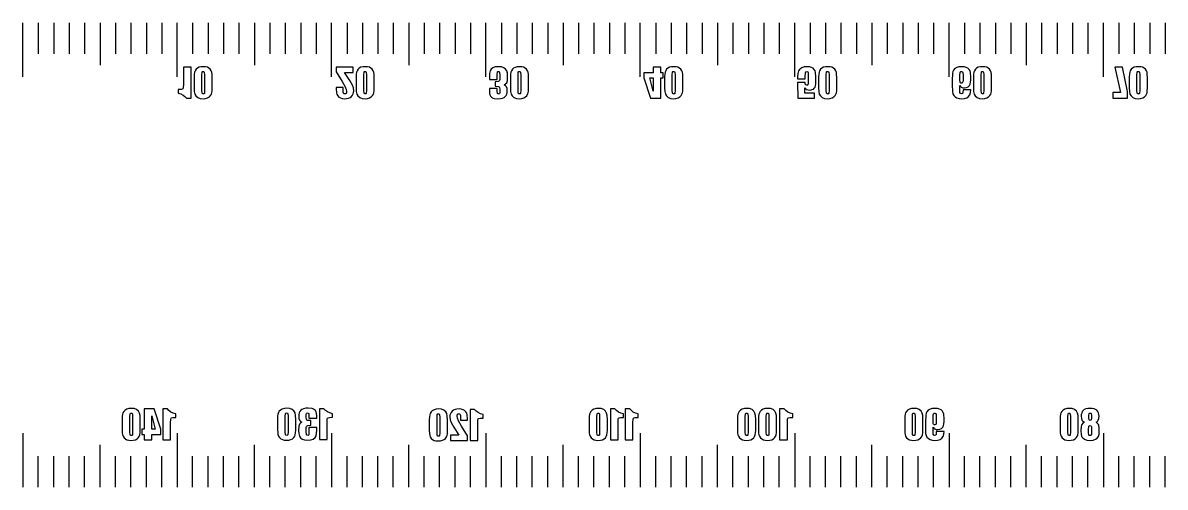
# Model space of a CAD drawing. Header units: metres. Extents: x 0 to 150, y 74 to 105.
# Drawn here: x 0 to 74, y 74.5 to 104.6 of the extents above; entities that cross this region are included whole.
import ezdxf

# ---------------------------------------------------------------- set-up
doc = ezdxf.new("R2010")
doc.units = ezdxf.units.M

msp = doc.modelspace()

# ---------------------------------------------------------------- linework, layer by layer
at = {"layer": '10#2'}
for points in [[(10.9, 99.707, 0.01), (10.9, 101.707, 0.01), (10.401, 101.707, 0.01), (10.401, 100.635, 0.01), (10.39, 100.356, 0.01), (10.369, 100.315, 0.01), (10.329, 100.285, 0.01), (10.248, 100.267, 0.01), (10.106, 100.261, 0.01), (10.056, 100.261, 0.01), (10.056, 100.027, 0.01), (10.226, 99.978, 0.01), (10.375, 99.908, 0.01), (10.501, 99.818, 0.01), (10.606, 99.707, 0.01), (10.9, 99.707, 0.01)], [(12.271, 100.384, 0.01), (12.271, 101.051, 0.01), (12.265, 101.248, 0.01), (12.246, 101.382, 0.01), (12.208, 101.483, 0.01), (12.144, 101.576, 0.01), (12.058, 101.654, 0.01), (11.956, 101.706, 0.01), (11.84, 101.736, 0.01), (11.71, 101.746, 0.01), (11.546, 101.735, 0.01), (11.413, 101.704, 0.01), (11.306, 101.651, 0.01), (11.224, 101.575, 0.01), (11.163, 101.485, 0.01), (11.124, 101.39, 0.01), (11.101, 101.265, 0.01), (11.094, 101.082, 0.01), (11.094, 100.384, 0.01), (11.106, 100.143, 0.01), (11.141, 99.972, 0.01), (11.213, 99.848, 0.01), (11.33, 99.752, 0.01), (11.487, 99.69, 0.01), (11.673, 99.669, 0.01), (11.829, 99.683, 0.01), (11.967, 99.726, 0.01), (12.081, 99.79, 0.01), (12.161, 99.867, 0.01), (12.215, 99.955, 0.01), (12.248, 100.053, 0.01), (12.265, 100.188, 0.01), (12.271, 100.384, 0.01)], [(11.772, 100.216, 0.01), (11.757, 100.017, 0.01), (11.731, 99.987, 0.01), (11.684, 99.977, 0.01), (11.638, 99.987, 0.01), (11.611, 100.019, 0.01), (11.593, 100.216, 0.01), (11.593, 101.192, 0.01), (11.61, 101.402, 0.01), (11.636, 101.429, 0.01), (11.682, 101.438, 0.01), (11.728, 101.427, 0.01), (11.755, 101.396, 0.01), (11.772, 101.207, 0.01), (11.772, 100.216, 0.01)]]:
    msp.add_polyline3d(points, dxfattribs=at)
at = {"layer": '100'}
for points in [[(46.299, 78.882, 0.01), (46.299, 78.215, 0.01), (46.306, 78.019, 0.01), (46.324, 77.884, 0.01), (46.362, 77.784, 0.01), (46.427, 77.69, 0.01), (46.513, 77.613, 0.01), (46.614, 77.561, 0.01), (46.731, 77.531, 0.01), (46.86, 77.521, 0.01), (47.024, 77.531, 0.01), (47.158, 77.563, 0.01), (47.265, 77.615, 0.01), (47.347, 77.692, 0.01), (47.407, 77.782, 0.01), (47.447, 77.876, 0.01), (47.469, 78.002, 0.01), (47.477, 78.185, 0.01), (47.477, 78.882, 0.01), (47.465, 79.123, 0.01), (47.429, 79.295, 0.01), (47.358, 79.419, 0.01), (47.24, 79.515, 0.01), (47.084, 79.577, 0.01), (46.897, 79.598, 0.01), (46.742, 79.583, 0.01), (46.603, 79.54, 0.01), (46.49, 79.477, 0.01), (46.409, 79.4, 0.01), (46.356, 79.312, 0.01), (46.322, 79.214, 0.01), (46.305, 79.079, 0.01), (46.299, 78.882, 0.01)], [(46.799, 79.05, 0.01), (46.814, 79.25, 0.01), (46.84, 79.28, 0.01), (46.886, 79.29, 0.01), (46.932, 79.279, 0.01), (46.96, 79.248, 0.01), (46.978, 79.05, 0.01), (46.978, 78.075, 0.01), (46.961, 77.865, 0.01), (46.935, 77.838, 0.01), (46.889, 77.829, 0.01), (46.843, 77.839, 0.01), (46.816, 77.871, 0.01), (46.799, 78.06, 0.01), (46.799, 79.05, 0.01)], [(47.656, 78.882, 0.01), (47.656, 78.215, 0.01), (47.662, 78.019, 0.01), (47.681, 77.884, 0.01), (47.719, 77.784, 0.01), (47.783, 77.69, 0.01), (47.869, 77.613, 0.01), (47.971, 77.561, 0.01), (48.087, 77.531, 0.01), (48.217, 77.521, 0.01), (48.381, 77.531, 0.01), (48.514, 77.563, 0.01), (48.621, 77.615, 0.01), (48.703, 77.692, 0.01), (48.764, 77.782, 0.01), (48.803, 77.876, 0.01), (48.826, 78.002, 0.01), (48.833, 78.185, 0.01), (48.833, 78.882, 0.01), (48.821, 79.123, 0.01), (48.786, 79.295, 0.01), (48.715, 79.419, 0.01), (48.597, 79.515, 0.01), (48.44, 79.577, 0.01), (48.254, 79.598, 0.01), (48.098, 79.583, 0.01), (47.96, 79.54, 0.01), (47.846, 79.477, 0.01), (47.766, 79.4, 0.01), (47.712, 79.312, 0.01), (47.679, 79.214, 0.01), (47.662, 79.079, 0.01), (47.656, 78.882, 0.01)], [(48.155, 79.05, 0.01), (48.17, 79.25, 0.01), (48.196, 79.28, 0.01), (48.243, 79.29, 0.01), (48.289, 79.279, 0.01), (48.316, 79.248, 0.01), (48.334, 79.05, 0.01), (48.334, 78.075, 0.01), (48.317, 77.865, 0.01), (48.291, 77.838, 0.01), (48.245, 77.829, 0.01), (48.199, 77.839, 0.01), (48.172, 77.871, 0.01), (48.155, 78.06, 0.01), (48.155, 79.05, 0.01)], [(49.027, 79.559, 0.01), (49.027, 77.559, 0.01), (49.526, 77.559, 0.01), (49.526, 78.632, 0.01), (49.537, 78.911, 0.01), (49.558, 78.952, 0.01), (49.598, 78.982, 0.01), (49.679, 79, 0.01), (49.821, 79.006, 0.01), (49.871, 79.006, 0.01), (49.871, 79.239, 0.01), (49.701, 79.288, 0.01), (49.552, 79.358, 0.01), (49.426, 79.449, 0.01), (49.321, 79.559, 0.01), (49.027, 79.559, 0.01)]]:
    msp.add_polyline3d(points, dxfattribs=at)
at = {"layer": '110'}
for points in [[(36.688, 78.882, 0.01), (36.688, 78.215, 0.01), (36.694, 78.019, 0.01), (36.712, 77.884, 0.01), (36.75, 77.784, 0.01), (36.815, 77.69, 0.01), (36.901, 77.613, 0.01), (37.003, 77.561, 0.01), (37.119, 77.531, 0.01), (37.248, 77.521, 0.01), (37.412, 77.531, 0.01), (37.546, 77.563, 0.01), (37.653, 77.615, 0.01), (37.735, 77.692, 0.01), (37.795, 77.782, 0.01), (37.835, 77.876, 0.01), (37.857, 78.002, 0.01), (37.865, 78.185, 0.01), (37.865, 78.882, 0.01), (37.853, 79.123, 0.01), (37.817, 79.295, 0.01), (37.746, 79.419, 0.01), (37.628, 79.515, 0.01), (37.472, 79.577, 0.01), (37.285, 79.598, 0.01), (37.13, 79.583, 0.01), (36.991, 79.54, 0.01), (36.878, 79.477, 0.01), (36.797, 79.4, 0.01), (36.744, 79.312, 0.01), (36.71, 79.214, 0.01), (36.693, 79.079, 0.01), (36.688, 78.882, 0.01)], [(37.187, 79.05, 0.01), (37.202, 79.25, 0.01), (37.228, 79.28, 0.01), (37.274, 79.29, 0.01), (37.32, 79.279, 0.01), (37.348, 79.248, 0.01), (37.366, 79.05, 0.01), (37.366, 78.075, 0.01), (37.349, 77.865, 0.01), (37.323, 77.838, 0.01), (37.277, 77.829, 0.01), (37.231, 77.839, 0.01), (37.204, 77.871, 0.01), (37.187, 78.06, 0.01), (37.187, 79.05, 0.01)], [(38.059, 79.559, 0.01), (38.059, 77.559, 0.01), (38.558, 77.559, 0.01), (38.558, 78.632, 0.01), (38.569, 78.911, 0.01), (38.59, 78.952, 0.01), (38.63, 78.982, 0.01), (38.711, 79, 0.01), (38.853, 79.006, 0.01), (38.902, 79.006, 0.01), (38.902, 79.239, 0.01), (38.732, 79.288, 0.01), (38.584, 79.358, 0.01), (38.458, 79.449, 0.01), (38.353, 79.559, 0.01), (38.059, 79.559, 0.01)], [(39.022, 79.559, 0.01), (39.022, 77.559, 0.01), (39.521, 77.559, 0.01), (39.521, 78.632, 0.01), (39.533, 78.911, 0.01), (39.553, 78.952, 0.01), (39.594, 78.982, 0.01), (39.674, 79, 0.01), (39.817, 79.006, 0.01), (39.866, 79.006, 0.01), (39.866, 79.239, 0.01), (39.696, 79.288, 0.01), (39.548, 79.358, 0.01), (39.421, 79.449, 0.01), (39.316, 79.559, 0.01), (39.022, 79.559, 0.01)]]:
    msp.add_polyline3d(points, dxfattribs=at)
at = {"layer": '120'}
for points in [[(26.332, 78.844, 0.01), (26.332, 78.177, 0.01), (26.338, 77.981, 0.01), (26.357, 77.846, 0.01), (26.395, 77.746, 0.01), (26.459, 77.652, 0.01), (26.545, 77.575, 0.01), (26.647, 77.522, 0.01), (26.763, 77.493, 0.01), (26.893, 77.483, 0.01), (27.057, 77.493, 0.01), (27.191, 77.524, 0.01), (27.297, 77.577, 0.01), (27.38, 77.653, 0.01), (27.44, 77.743, 0.01), (27.48, 77.838, 0.01), (27.502, 77.964, 0.01), (27.509, 78.146, 0.01), (27.509, 78.844, 0.01), (27.497, 79.085, 0.01), (27.462, 79.257, 0.01), (27.391, 79.38, 0.01), (27.273, 79.477, 0.01), (27.116, 79.539, 0.01), (26.93, 79.559, 0.01), (26.774, 79.545, 0.01), (26.636, 79.502, 0.01), (26.523, 79.438, 0.01), (26.442, 79.362, 0.01), (26.388, 79.274, 0.01), (26.355, 79.175, 0.01), (26.338, 79.041, 0.01), (26.332, 78.844, 0.01)], [(26.831, 79.012, 0.01), (26.847, 79.212, 0.01), (26.872, 79.242, 0.01), (26.919, 79.252, 0.01), (26.965, 79.241, 0.01), (26.992, 79.209, 0.01), (27.01, 79.012, 0.01), (27.01, 78.036, 0.01), (26.994, 77.826, 0.01), (26.967, 77.799, 0.01), (26.921, 77.79, 0.01), (26.875, 77.801, 0.01), (26.848, 77.832, 0.01), (26.831, 78.021, 0.01), (26.831, 79.012, 0.01)], [(27.703, 77.862, 0.01), (27.703, 77.521, 0.01), (28.801, 77.521, 0.01), (28.801, 77.807, 0.01), (28.412, 78.452, 0.01), (28.221, 78.794, 0.01), (28.152, 78.963, 0.01), (28.129, 79.09, 0.01), (28.136, 79.161, 0.01), (28.157, 79.212, 0.01), (28.192, 79.242, 0.01), (28.242, 79.252, 0.01), (28.291, 79.241, 0.01), (28.326, 79.207, 0.01), (28.347, 79.141, 0.01), (28.354, 79.031, 0.01), (28.354, 78.84, 0.01), (28.801, 78.84, 0.01), (28.801, 78.913, 0.01), (28.784, 79.178, 0.01), (28.754, 79.275, 0.01), (28.699, 79.369, 0.01), (28.621, 79.452, 0.01), (28.522, 79.511, 0.01), (28.403, 79.547, 0.01), (28.262, 79.559, 0.01), (28.122, 79.55, 0.01), (28, 79.523, 0.01), (27.897, 79.476, 0.01), (27.811, 79.412, 0.01), (27.745, 79.333, 0.01), (27.697, 79.245, 0.01), (27.668, 79.146, 0.01), (27.659, 79.038, 0.01), (27.68, 78.861, 0.01), (27.745, 78.675, 0.01), (27.914, 78.376, 0.01), (28.251, 77.862, 0.01), (27.703, 77.862, 0.01)], [(28.973, 79.521, 0.01), (28.973, 77.521, 0.01), (29.472, 77.521, 0.01), (29.472, 78.593, 0.01), (29.483, 78.873, 0.01), (29.504, 78.914, 0.01), (29.544, 78.944, 0.01), (29.625, 78.962, 0.01), (29.767, 78.968, 0.01), (29.817, 78.968, 0.01), (29.817, 79.201, 0.01), (29.647, 79.25, 0.01), (29.498, 79.32, 0.01), (29.372, 79.41, 0.01), (29.267, 79.521, 0.01), (28.973, 79.521, 0.01)]]:
    msp.add_polyline3d(points, dxfattribs=at)
at = {"layer": '130'}
for points in [[(16.502, 78.893, 0.01), (16.502, 78.226, 0.01), (16.508, 78.03, 0.01), (16.526, 77.895, 0.01), (16.564, 77.795, 0.01), (16.629, 77.701, 0.01), (16.715, 77.624, 0.01), (16.817, 77.571, 0.01), (16.933, 77.542, 0.01), (17.062, 77.532, 0.01), (17.226, 77.542, 0.01), (17.36, 77.573, 0.01), (17.467, 77.626, 0.01), (17.549, 77.702, 0.01), (17.609, 77.792, 0.01), (17.649, 77.887, 0.01), (17.671, 78.013, 0.01), (17.679, 78.195, 0.01), (17.679, 78.893, 0.01), (17.667, 79.134, 0.01), (17.631, 79.306, 0.01), (17.56, 79.429, 0.01), (17.442, 79.526, 0.01), (17.286, 79.588, 0.01), (17.099, 79.608, 0.01), (16.944, 79.594, 0.01), (16.805, 79.551, 0.01), (16.692, 79.487, 0.01), (16.611, 79.411, 0.01), (16.558, 79.323, 0.01), (16.524, 79.224, 0.01), (16.507, 79.09, 0.01), (16.502, 78.893, 0.01)], [(17.001, 79.061, 0.01), (17.016, 79.261, 0.01), (17.042, 79.291, 0.01), (17.088, 79.301, 0.01), (17.134, 79.29, 0.01), (17.162, 79.258, 0.01), (17.18, 79.061, 0.01), (17.18, 78.085, 0.01), (17.163, 77.875, 0.01), (17.137, 77.848, 0.01), (17.091, 77.839, 0.01), (17.045, 77.85, 0.01), (17.018, 77.881, 0.01), (17.001, 78.07, 0.01), (17.001, 79.061, 0.01)], [(18.083, 78.704, 0.01), (17.984, 78.653, 0.01), (17.913, 78.578, 0.01), (17.872, 78.432, 0.01), (17.858, 78.17, 0.01), (17.871, 77.958, 0.01), (17.912, 77.799, 0.01), (17.986, 77.684, 0.01), (18.1, 77.599, 0.01), (18.252, 77.548, 0.01), (18.442, 77.531, 0.01), (18.654, 77.551, 0.01), (18.815, 77.61, 0.01), (18.927, 77.699, 0.01), (18.993, 77.805, 0.01), (19.025, 77.963, 0.01), (19.035, 78.206, 0.01), (19.035, 78.364, 0.01), (18.536, 78.364, 0.01), (18.536, 78.04, 0.01), (18.521, 77.875, 0.01), (18.496, 77.848, 0.01), (18.452, 77.839, 0.01), (18.404, 77.851, 0.01), (18.376, 77.884, 0.01), (18.357, 78.116, 0.01), (18.357, 78.254, 0.01), (18.363, 78.354, 0.01), (18.383, 78.423, 0.01), (18.415, 78.467, 0.01), (18.46, 78.492, 0.01), (18.656, 78.511, 0.01), (18.656, 78.802, 0.01), (18.436, 78.815, 0.01), (18.4, 78.837, 0.01), (18.376, 78.875, 0.01), (18.357, 79.018, 0.01), (18.357, 79.129, 0.01), (18.362, 79.216, 0.01), (18.379, 79.267, 0.01), (18.406, 79.292, 0.01), (18.446, 79.301, 0.01), (18.49, 79.292, 0.01), (18.517, 79.266, 0.01), (18.536, 79.116, 0.01), (18.536, 78.951, 0.01), (19.035, 78.951, 0.01), (19.035, 79.122, 0.01), (19.027, 79.253, 0.01), (19.002, 79.362, 0.01), (18.962, 79.447, 0.01), (18.904, 79.509, 0.01), (18.829, 79.553, 0.01), (18.735, 79.584, 0.01), (18.488, 79.61, 0.01), (18.324, 79.601, 0.01), (18.188, 79.575, 0.01), (18.082, 79.531, 0.01), (18.004, 79.47, 0.01), (17.948, 79.394, 0.01), (17.908, 79.304, 0.01), (17.884, 79.2, 0.01), (17.876, 79.083, 0.01), (17.888, 78.938, 0.01), (17.922, 78.84, 0.01), (17.985, 78.769, 0.01), (18.083, 78.704, 0.01)], [(19.214, 79.57, 0.01), (19.214, 77.57, 0.01), (19.713, 77.57, 0.01), (19.713, 78.642, 0.01), (19.724, 78.922, 0.01), (19.745, 78.963, 0.01), (19.786, 78.993, 0.01), (19.866, 79.011, 0.01), (20.009, 79.017, 0.01), (20.058, 79.017, 0.01), (20.058, 79.25, 0.01), (19.888, 79.299, 0.01), (19.74, 79.369, 0.01), (19.613, 79.459, 0.01), (19.508, 79.57, 0.01), (19.214, 79.57, 0.01)]]:
    msp.add_polyline3d(points, dxfattribs=at)
at = {"layer": '140'}
for points in [[(6.432, 78.882, 0.01), (6.432, 78.215, 0.01), (6.439, 78.019, 0.01), (6.457, 77.884, 0.01), (6.495, 77.784, 0.01), (6.56, 77.69, 0.01), (6.645, 77.613, 0.01), (6.747, 77.561, 0.01), (6.864, 77.531, 0.01), (6.993, 77.521, 0.01), (7.157, 77.531, 0.01), (7.291, 77.563, 0.01), (7.397, 77.615, 0.01), (7.48, 77.692, 0.01), (7.54, 77.782, 0.01), (7.58, 77.876, 0.01), (7.602, 78.002, 0.01), (7.61, 78.185, 0.01), (7.61, 78.882, 0.01), (7.598, 79.123, 0.01), (7.562, 79.295, 0.01), (7.491, 79.419, 0.01), (7.373, 79.515, 0.01), (7.217, 79.577, 0.01), (7.03, 79.598, 0.01), (6.875, 79.583, 0.01), (6.736, 79.54, 0.01), (6.623, 79.477, 0.01), (6.542, 79.4, 0.01), (6.488, 79.312, 0.01), (6.455, 79.214, 0.01), (6.438, 79.079, 0.01), (6.432, 78.882, 0.01)], [(6.931, 79.05, 0.01), (6.947, 79.25, 0.01), (6.973, 79.28, 0.01), (7.019, 79.29, 0.01), (7.065, 79.279, 0.01), (7.093, 79.248, 0.01), (7.111, 79.05, 0.01), (7.111, 78.075, 0.01), (7.094, 77.865, 0.01), (7.068, 77.838, 0.01), (7.022, 77.829, 0.01), (6.976, 77.839, 0.01), (6.949, 77.871, 0.01), (6.931, 78.06, 0.01), (6.931, 79.05, 0.01)], [(7.855, 79.559, 0.01), (7.855, 78.252, 0.01), (7.713, 78.252, 0.01), (7.713, 77.912, 0.01), (7.855, 77.912, 0.01), (7.855, 77.559, 0.01), (8.355, 77.559, 0.01), (8.355, 77.912, 0.01), (8.948, 77.912, 0.01), (8.948, 78.252, 0.01), (8.516, 79.559, 0.01), (7.855, 79.559, 0.01)], [(9.067, 79.559, 0.01), (9.067, 77.559, 0.01), (9.566, 77.559, 0.01), (9.566, 78.632, 0.01), (9.578, 78.911, 0.01), (9.598, 78.952, 0.01), (9.639, 78.982, 0.01), (9.719, 79, 0.01), (9.862, 79.006, 0.01), (9.911, 79.006, 0.01), (9.911, 79.239, 0.01), (9.741, 79.288, 0.01), (9.593, 79.358, 0.01), (9.466, 79.449, 0.01), (9.361, 79.559, 0.01), (9.067, 79.559, 0.01)], [(8.355, 78.252, 0.01), (8.355, 79.104, 0.01), (8.575, 78.252, 0.01), (8.355, 78.252, 0.01)]]:
    msp.add_polyline3d(points, dxfattribs=at)
at = {"layer": '20'}
for points in [[(21.392, 101.366, 0.01), (21.392, 101.707, 0.01), (20.294, 101.707, 0.01), (20.294, 101.422, 0.01), (20.683, 100.776, 0.01), (20.874, 100.434, 0.01), (20.943, 100.265, 0.01), (20.966, 100.138, 0.01), (20.96, 100.067, 0.01), (20.939, 100.017, 0.01), (20.904, 99.987, 0.01), (20.854, 99.977, 0.01), (20.804, 99.988, 0.01), (20.769, 100.021, 0.01), (20.748, 100.087, 0.01), (20.741, 100.198, 0.01), (20.741, 100.388, 0.01), (20.294, 100.388, 0.01), (20.294, 100.315, 0.01), (20.311, 100.05, 0.01), (20.341, 99.954, 0.01), (20.397, 99.859, 0.01), (20.475, 99.777, 0.01), (20.573, 99.717, 0.01), (20.693, 99.681, 0.01), (20.834, 99.669, 0.01), (20.974, 99.678, 0.01), (21.095, 99.706, 0.01), (21.199, 99.752, 0.01), (21.284, 99.817, 0.01), (21.351, 99.895, 0.01), (21.399, 99.984, 0.01), (21.427, 100.082, 0.01), (21.437, 100.19, 0.01), (21.415, 100.367, 0.01), (21.351, 100.553, 0.01), (21.182, 100.852, 0.01), (20.845, 101.366, 0.01), (21.392, 101.366, 0.01)], [(22.764, 100.384, 0.01), (22.764, 101.051, 0.01), (22.757, 101.248, 0.01), (22.739, 101.382, 0.01), (22.701, 101.483, 0.01), (22.636, 101.576, 0.01), (22.55, 101.654, 0.01), (22.449, 101.706, 0.01), (22.332, 101.736, 0.01), (22.203, 101.746, 0.01), (22.039, 101.735, 0.01), (21.905, 101.704, 0.01), (21.798, 101.651, 0.01), (21.716, 101.575, 0.01), (21.656, 101.485, 0.01), (21.616, 101.39, 0.01), (21.594, 101.265, 0.01), (21.586, 101.082, 0.01), (21.586, 100.384, 0.01), (21.598, 100.143, 0.01), (21.634, 99.972, 0.01), (21.705, 99.848, 0.01), (21.823, 99.752, 0.01), (21.979, 99.69, 0.01), (22.166, 99.669, 0.01), (22.321, 99.683, 0.01), (22.46, 99.726, 0.01), (22.573, 99.79, 0.01), (22.654, 99.867, 0.01), (22.708, 99.955, 0.01), (22.741, 100.053, 0.01), (22.758, 100.188, 0.01), (22.764, 100.384, 0.01)], [(22.265, 100.216, 0.01), (22.249, 100.017, 0.01), (22.223, 99.987, 0.01), (22.177, 99.977, 0.01), (22.131, 99.987, 0.01), (22.103, 100.019, 0.01), (22.085, 100.216, 0.01), (22.085, 101.192, 0.01), (22.102, 101.402, 0.01), (22.128, 101.429, 0.01), (22.174, 101.438, 0.01), (22.22, 101.427, 0.01), (22.247, 101.396, 0.01), (22.265, 101.207, 0.01), (22.265, 100.216, 0.01)]]:
    msp.add_polyline3d(points, dxfattribs=at)
at = {"layer": '30'}
for points in [[(31.176, 100.573, 0.01), (31.276, 100.623, 0.01), (31.346, 100.698, 0.01), (31.387, 100.844, 0.01), (31.401, 101.107, 0.01), (31.388, 101.318, 0.01), (31.347, 101.477, 0.01), (31.273, 101.593, 0.01), (31.159, 101.677, 0.01), (31.007, 101.728, 0.01), (30.817, 101.746, 0.01), (30.605, 101.726, 0.01), (30.444, 101.666, 0.01), (30.332, 101.577, 0.01), (30.267, 101.471, 0.01), (30.235, 101.313, 0.01), (30.224, 101.07, 0.01), (30.224, 100.912, 0.01), (30.723, 100.912, 0.01), (30.723, 101.237, 0.01), (30.738, 101.401, 0.01), (30.763, 101.428, 0.01), (30.807, 101.437, 0.01), (30.855, 101.426, 0.01), (30.884, 101.392, 0.01), (30.902, 101.16, 0.01), (30.902, 101.022, 0.01), (30.896, 100.922, 0.01), (30.876, 100.854, 0.01), (30.844, 100.81, 0.01), (30.8, 100.784, 0.01), (30.603, 100.765, 0.01), (30.603, 100.474, 0.01), (30.823, 100.461, 0.01), (30.859, 100.439, 0.01), (30.884, 100.401, 0.01), (30.902, 100.258, 0.01), (30.902, 100.147, 0.01), (30.897, 100.06, 0.01), (30.881, 100.009, 0.01), (30.853, 99.984, 0.01), (30.813, 99.975, 0.01), (30.77, 99.984, 0.01), (30.742, 100.01, 0.01), (30.723, 100.161, 0.01), (30.723, 100.325, 0.01), (30.224, 100.325, 0.01), (30.224, 100.154, 0.01), (30.232, 100.023, 0.01), (30.257, 99.914, 0.01), (30.298, 99.829, 0.01), (30.355, 99.767, 0.01), (30.43, 99.723, 0.01), (30.524, 99.692, 0.01), (30.771, 99.666, 0.01), (30.935, 99.675, 0.01), (31.071, 99.701, 0.01), (31.177, 99.745, 0.01), (31.255, 99.806, 0.01), (31.311, 99.882, 0.01), (31.351, 99.973, 0.01), (31.375, 100.076, 0.01), (31.383, 100.194, 0.01), (31.371, 100.338, 0.01), (31.337, 100.436, 0.01), (31.274, 100.508, 0.01), (31.176, 100.573, 0.01)], [(32.758, 100.383, 0.01), (32.758, 101.05, 0.01), (32.751, 101.246, 0.01), (32.733, 101.381, 0.01), (32.695, 101.481, 0.01), (32.63, 101.575, 0.01), (32.545, 101.653, 0.01), (32.443, 101.705, 0.01), (32.326, 101.734, 0.01), (32.197, 101.744, 0.01), (32.033, 101.734, 0.01), (31.899, 101.703, 0.01), (31.793, 101.65, 0.01), (31.71, 101.574, 0.01), (31.65, 101.484, 0.01), (31.61, 101.389, 0.01), (31.588, 101.264, 0.01), (31.58, 101.081, 0.01), (31.58, 100.383, 0.01), (31.592, 100.142, 0.01), (31.628, 99.97, 0.01), (31.699, 99.847, 0.01), (31.817, 99.75, 0.01), (31.973, 99.688, 0.01), (32.16, 99.668, 0.01), (32.315, 99.682, 0.01), (32.454, 99.725, 0.01), (32.567, 99.789, 0.01), (32.648, 99.865, 0.01), (32.702, 99.953, 0.01), (32.735, 100.052, 0.01), (32.752, 100.187, 0.01), (32.758, 100.383, 0.01)], [(32.259, 100.215, 0.01), (32.243, 100.015, 0.01), (32.217, 99.985, 0.01), (32.171, 99.975, 0.01), (32.125, 99.986, 0.01), (32.097, 100.018, 0.01), (32.079, 100.215, 0.01), (32.079, 101.191, 0.01), (32.096, 101.401, 0.01), (32.123, 101.428, 0.01), (32.168, 101.437, 0.01), (32.214, 101.426, 0.01), (32.241, 101.395, 0.01), (32.259, 101.206, 0.01), (32.259, 100.215, 0.01)]]:
    msp.add_polyline3d(points, dxfattribs=at)
at = {"layer": '40'}
for points in [[(41.328, 99.707, 0.01), (41.328, 101.014, 0.01), (41.471, 101.014, 0.01), (41.471, 101.355, 0.01), (41.328, 101.355, 0.01), (41.328, 101.707, 0.01), (40.829, 101.707, 0.01), (40.829, 101.355, 0.01), (40.236, 101.355, 0.01), (40.236, 101.014, 0.01), (40.668, 99.707, 0.01), (41.328, 99.707, 0.01)], [(42.752, 100.384, 0.01), (42.752, 101.051, 0.01), (42.745, 101.248, 0.01), (42.727, 101.382, 0.01), (42.689, 101.483, 0.01), (42.624, 101.576, 0.01), (42.538, 101.654, 0.01), (42.437, 101.706, 0.01), (42.32, 101.736, 0.01), (42.191, 101.746, 0.01), (42.027, 101.735, 0.01), (41.893, 101.704, 0.01), (41.786, 101.651, 0.01), (41.704, 101.575, 0.01), (41.644, 101.485, 0.01), (41.604, 101.39, 0.01), (41.582, 101.265, 0.01), (41.574, 101.082, 0.01), (41.574, 100.384, 0.01), (41.586, 100.143, 0.01), (41.622, 99.972, 0.01), (41.693, 99.848, 0.01), (41.811, 99.752, 0.01), (41.967, 99.69, 0.01), (42.154, 99.669, 0.01), (42.309, 99.683, 0.01), (42.448, 99.726, 0.01), (42.561, 99.79, 0.01), (42.642, 99.867, 0.01), (42.696, 99.955, 0.01), (42.729, 100.053, 0.01), (42.746, 100.188, 0.01), (42.752, 100.384, 0.01)], [(42.252, 100.216, 0.01), (42.237, 100.017, 0.01), (42.211, 99.987, 0.01), (42.165, 99.977, 0.01), (42.119, 99.987, 0.01), (42.091, 100.019, 0.01), (42.073, 100.216, 0.01), (42.073, 101.192, 0.01), (42.09, 101.402, 0.01), (42.116, 101.429, 0.01), (42.162, 101.438, 0.01), (42.208, 101.427, 0.01), (42.235, 101.396, 0.01), (42.252, 101.207, 0.01), (42.252, 100.216, 0.01)], [(40.829, 101.014, 0.01), (40.829, 100.163, 0.01), (40.609, 101.014, 0.01), (40.829, 101.014, 0.01)]]:
    msp.add_polyline3d(points, dxfattribs=at)
at = {"layer": '50'}
for points in [[(51.281, 99.707, 0.01), (51.281, 100.027, 0.01), (50.662, 100.027, 0.01), (50.662, 100.367, 0.01), (50.724, 100.307, 0.01), (50.795, 100.264, 0.01), (50.874, 100.238, 0.01), (50.961, 100.23, 0.01), (51.058, 100.237, 0.01), (51.142, 100.259, 0.01), (51.214, 100.295, 0.01), (51.273, 100.345, 0.01), (51.319, 100.416, 0.01), (51.352, 100.514, 0.01), (51.372, 100.638, 0.01), (51.379, 100.789, 0.01), (51.379, 101.075, 0.01), (51.358, 101.387, 0.01), (51.326, 101.482, 0.01), (51.271, 101.571, 0.01), (51.191, 101.645, 0.01), (51.085, 101.7, 0.01), (50.953, 101.734, 0.01), (50.794, 101.746, 0.01), (50.613, 101.729, 0.01), (50.454, 101.678, 0.01), (50.329, 101.594, 0.01), (50.246, 101.477, 0.01), (50.199, 101.308, 0.01), (50.184, 101.065, 0.01), (50.184, 100.956, 0.01), (50.683, 100.956, 0.01), (50.683, 101.081, 0.01), (50.697, 101.356, 0.01), (50.727, 101.418, 0.01), (50.79, 101.438, 0.01), (50.85, 101.414, 0.01), (50.875, 101.364, 0.01), (50.879, 101.128, 0.01), (50.879, 100.731, 0.01), (50.874, 100.637, 0.01), (50.856, 100.578, 0.01), (50.825, 100.548, 0.01), (50.778, 100.537, 0.01), (50.72, 100.558, 0.01), (50.69, 100.603, 0.01), (50.683, 100.715, 0.01), (50.189, 100.715, 0.01), (50.21, 99.707, 0.01), (51.281, 99.707, 0.01)], [(52.726, 100.384, 0.01), (52.726, 101.051, 0.01), (52.72, 101.248, 0.01), (52.702, 101.382, 0.01), (52.664, 101.483, 0.01), (52.599, 101.576, 0.01), (52.513, 101.654, 0.01), (52.411, 101.706, 0.01), (52.295, 101.736, 0.01), (52.165, 101.746, 0.01), (52.001, 101.735, 0.01), (51.868, 101.704, 0.01), (51.761, 101.651, 0.01), (51.679, 101.575, 0.01), (51.618, 101.485, 0.01), (51.579, 101.39, 0.01), (51.556, 101.265, 0.01), (51.549, 101.082, 0.01), (51.549, 100.384, 0.01), (51.561, 100.143, 0.01), (51.597, 99.972, 0.01), (51.668, 99.848, 0.01), (51.786, 99.752, 0.01), (51.942, 99.69, 0.01), (52.128, 99.669, 0.01), (52.284, 99.683, 0.01), (52.422, 99.726, 0.01), (52.536, 99.79, 0.01), (52.616, 99.867, 0.01), (52.67, 99.955, 0.01), (52.703, 100.053, 0.01), (52.721, 100.188, 0.01), (52.726, 100.384, 0.01)], [(52.227, 100.216, 0.01), (52.212, 100.017, 0.01), (52.186, 99.987, 0.01), (52.139, 99.977, 0.01), (52.093, 99.987, 0.01), (52.066, 100.019, 0.01), (52.048, 100.216, 0.01), (52.048, 101.192, 0.01), (52.065, 101.402, 0.01), (52.091, 101.429, 0.01), (52.137, 101.438, 0.01), (52.183, 101.427, 0.01), (52.21, 101.396, 0.01), (52.227, 101.207, 0.01), (52.227, 100.216, 0.01)]]:
    msp.add_polyline3d(points, dxfattribs=at)
at = {"layer": '60'}
for points in [[(61.404, 100.238, 0.01), (60.905, 100.238, 0.01), (60.902, 100.062, 0.01), (60.872, 100.001, 0.01), (60.8, 99.977, 0.01), (60.737, 100, 0.01), (60.709, 100.061, 0.01), (60.705, 100.21, 0.01), (60.705, 100.529, 0.01), (60.752, 100.458, 0.01), (60.817, 100.408, 0.01), (60.9, 100.378, 0.01), (61, 100.368, 0.01), (61.129, 100.387, 0.01), (61.242, 100.442, 0.01), (61.328, 100.524, 0.01), (61.376, 100.62, 0.01), (61.397, 100.742, 0.01), (61.404, 100.901, 0.01), (61.404, 101.06, 0.01), (61.388, 101.372, 0.01), (61.359, 101.471, 0.01), (61.302, 101.562, 0.01), (61.219, 101.639, 0.01), (61.111, 101.697, 0.01), (60.979, 101.733, 0.01), (60.827, 101.746, 0.01), (60.644, 101.732, 0.01), (60.497, 101.69, 0.01), (60.384, 101.622, 0.01), (60.299, 101.53, 0.01), (60.244, 101.423, 0.01), (60.218, 101.311, 0.01), (60.206, 100.865, 0.01), (60.206, 100.588, 0.01), (60.216, 100.111, 0.01), (60.243, 99.993, 0.01), (60.302, 99.883, 0.01), (60.391, 99.789, 0.01), (60.508, 99.721, 0.01), (60.648, 99.681, 0.01), (60.809, 99.668, 0.01), (61, 99.685, 0.01), (61.153, 99.736, 0.01), (61.269, 99.817, 0.01), (61.346, 99.927, 0.01), (61.39, 100.067, 0.01), (61.404, 100.238, 0.01)], [(60.905, 100.862, 0.01), (60.899, 100.773, 0.01), (60.882, 100.716, 0.01), (60.851, 100.687, 0.01), (60.805, 100.677, 0.01), (60.76, 100.686, 0.01), (60.729, 100.715, 0.01), (60.711, 100.77, 0.01), (60.705, 100.862, 0.01), (60.705, 101.224, 0.01), (60.711, 101.334, 0.01), (60.728, 101.397, 0.01), (60.758, 101.428, 0.01), (60.804, 101.438, 0.01), (60.87, 101.406, 0.01), (60.896, 101.348, 0.01), (60.905, 101.237, 0.01), (60.905, 100.862, 0.01)], [(62.753, 100.384, 0.01), (62.753, 101.051, 0.01), (62.747, 101.248, 0.01), (62.728, 101.382, 0.01), (62.69, 101.483, 0.01), (62.626, 101.576, 0.01), (62.54, 101.654, 0.01), (62.438, 101.706, 0.01), (62.322, 101.736, 0.01), (62.192, 101.746, 0.01), (62.028, 101.735, 0.01), (61.895, 101.704, 0.01), (61.788, 101.651, 0.01), (61.706, 101.575, 0.01), (61.645, 101.485, 0.01), (61.606, 101.39, 0.01), (61.583, 101.265, 0.01), (61.576, 101.082, 0.01), (61.576, 100.384, 0.01), (61.588, 100.143, 0.01), (61.623, 99.972, 0.01), (61.694, 99.848, 0.01), (61.812, 99.752, 0.01), (61.969, 99.69, 0.01), (62.155, 99.669, 0.01), (62.311, 99.683, 0.01), (62.449, 99.726, 0.01), (62.563, 99.79, 0.01), (62.643, 99.867, 0.01), (62.697, 99.955, 0.01), (62.73, 100.053, 0.01), (62.747, 100.188, 0.01), (62.753, 100.384, 0.01)], [(62.254, 100.216, 0.01), (62.239, 100.017, 0.01), (62.213, 99.987, 0.01), (62.166, 99.977, 0.01), (62.12, 99.987, 0.01), (62.093, 100.019, 0.01), (62.075, 100.216, 0.01), (62.075, 101.192, 0.01), (62.092, 101.402, 0.01), (62.118, 101.429, 0.01), (62.164, 101.438, 0.01), (62.21, 101.427, 0.01), (62.237, 101.396, 0.01), (62.254, 101.207, 0.01), (62.254, 100.216, 0.01)]]:
    msp.add_polyline3d(points, dxfattribs=at)
at = {"layer": '70'}
for points in [[(71.561, 99.707, 0.01), (71.561, 100.143, 0.01), (71.242, 101.707, 0.01), (70.746, 101.707, 0.01), (71.101, 100.067, 0.01), (70.607, 100.067, 0.01), (70.607, 99.707, 0.01), (71.561, 99.707, 0.01)], [(72.85, 100.384, 0.01), (72.85, 101.051, 0.01), (72.843, 101.248, 0.01), (72.825, 101.382, 0.01), (72.787, 101.483, 0.01), (72.722, 101.576, 0.01), (72.636, 101.654, 0.01), (72.535, 101.706, 0.01), (72.418, 101.736, 0.01), (72.289, 101.746, 0.01), (72.125, 101.735, 0.01), (71.991, 101.704, 0.01), (71.884, 101.651, 0.01), (71.802, 101.575, 0.01), (71.742, 101.485, 0.01), (71.702, 101.39, 0.01), (71.68, 101.265, 0.01), (71.672, 101.082, 0.01), (71.672, 100.384, 0.01), (71.684, 100.143, 0.01), (71.72, 99.972, 0.01), (71.791, 99.848, 0.01), (71.909, 99.752, 0.01), (72.065, 99.69, 0.01), (72.252, 99.669, 0.01), (72.407, 99.683, 0.01), (72.546, 99.726, 0.01), (72.659, 99.79, 0.01), (72.74, 99.867, 0.01), (72.793, 99.955, 0.01), (72.827, 100.053, 0.01), (72.844, 100.188, 0.01), (72.85, 100.384, 0.01)], [(72.35, 100.216, 0.01), (72.335, 100.017, 0.01), (72.309, 99.987, 0.01), (72.263, 99.977, 0.01), (72.217, 99.987, 0.01), (72.189, 100.019, 0.01), (72.171, 100.216, 0.01), (72.171, 101.192, 0.01), (72.188, 101.402, 0.01), (72.214, 101.429, 0.01), (72.26, 101.438, 0.01), (72.306, 101.427, 0.01), (72.333, 101.396, 0.01), (72.35, 101.207, 0.01), (72.35, 100.216, 0.01)]]:
    msp.add_polyline3d(points, dxfattribs=at)
at = {"layer": '80'}
for points in [[(67.195, 78.882, 0.01), (67.195, 78.215, 0.01), (67.201, 78.019, 0.01), (67.219, 77.884, 0.01), (67.257, 77.784, 0.01), (67.322, 77.69, 0.01), (67.408, 77.613, 0.01), (67.51, 77.561, 0.01), (67.626, 77.531, 0.01), (67.756, 77.521, 0.01), (67.92, 77.531, 0.01), (68.053, 77.563, 0.01), (68.16, 77.615, 0.01), (68.242, 77.692, 0.01), (68.302, 77.782, 0.01), (68.342, 77.876, 0.01), (68.365, 78.002, 0.01), (68.372, 78.185, 0.01), (68.372, 78.882, 0.01), (68.36, 79.123, 0.01), (68.324, 79.295, 0.01), (68.253, 79.419, 0.01), (68.135, 79.515, 0.01), (67.979, 79.577, 0.01), (67.793, 79.598, 0.01), (67.637, 79.583, 0.01), (67.499, 79.54, 0.01), (67.385, 79.477, 0.01), (67.305, 79.4, 0.01), (67.251, 79.312, 0.01), (67.218, 79.214, 0.01), (67.2, 79.079, 0.01), (67.195, 78.882, 0.01)], [(67.694, 79.05, 0.01), (67.709, 79.25, 0.01), (67.735, 79.28, 0.01), (67.781, 79.29, 0.01), (67.828, 79.279, 0.01), (67.855, 79.248, 0.01), (67.873, 79.05, 0.01), (67.873, 78.075, 0.01), (67.856, 77.865, 0.01), (67.83, 77.838, 0.01), (67.784, 77.829, 0.01), (67.738, 77.839, 0.01), (67.711, 77.871, 0.01), (67.694, 78.06, 0.01), (67.694, 79.05, 0.01)], [(68.772, 78.694, 0.01), (68.675, 78.639, 0.01), (68.603, 78.561, 0.01), (68.577, 78.502, 0.01), (68.559, 78.412, 0.01), (68.544, 78.14, 0.01), (68.555, 77.93, 0.01), (68.591, 77.783, 0.01), (68.66, 77.679, 0.01), (68.773, 77.595, 0.01), (68.933, 77.54, 0.01), (69.138, 77.521, 0.01), (69.337, 77.539, 0.01), (69.49, 77.592, 0.01), (69.601, 77.673, 0.01), (69.676, 77.778, 0.01), (69.718, 77.933, 0.01), (69.732, 78.165, 0.01), (69.725, 78.335, 0.01), (69.704, 78.48, 0.01), (69.683, 78.544, 0.01), (69.647, 78.6, 0.01), (69.529, 78.694, 0.01), (69.611, 78.752, 0.01), (69.668, 78.835, 0.01), (69.703, 78.945, 0.01), (69.715, 79.082, 0.01), (69.706, 79.203, 0.01), (69.679, 79.307, 0.01), (69.634, 79.396, 0.01), (69.571, 79.469, 0.01), (69.491, 79.525, 0.01), (69.393, 79.565, 0.01), (69.277, 79.59, 0.01), (69.143, 79.598, 0.01), (68.991, 79.589, 0.01), (68.864, 79.563, 0.01), (68.763, 79.521, 0.01), (68.687, 79.461, 0.01), (68.632, 79.385, 0.01), (68.592, 79.294, 0.01), (68.569, 79.189, 0.01), (68.561, 79.069, 0.01), (68.571, 78.93, 0.01), (68.602, 78.836, 0.01), (68.666, 78.765, 0.01), (68.772, 78.694, 0.01)], [(69.053, 79.123, 0.01), (69.071, 79.257, 0.01), (69.097, 79.282, 0.01), (69.139, 79.29, 0.01), (69.18, 79.281, 0.01), (69.206, 79.255, 0.01), (69.223, 79.123, 0.01), (69.223, 78.971, 0.01), (69.203, 78.847, 0.01), (69.177, 78.821, 0.01), (69.137, 78.812, 0.01), (69.095, 78.821, 0.01), (69.07, 78.846, 0.01), (69.053, 78.986, 0.01), (69.053, 79.123, 0.01)], [(69.043, 78.292, 0.01), (69.049, 78.388, 0.01), (69.066, 78.445, 0.01), (69.096, 78.473, 0.01), (69.14, 78.482, 0.01), (69.183, 78.473, 0.01), (69.211, 78.446, 0.01), (69.228, 78.389, 0.01), (69.233, 78.292, 0.01), (69.233, 78.033, 0.01), (69.227, 77.926, 0.01), (69.209, 77.866, 0.01), (69.178, 77.838, 0.01), (69.133, 77.829, 0.01), (69.088, 77.838, 0.01), (69.061, 77.866, 0.01), (69.043, 78.036, 0.01), (69.043, 78.292, 0.01)]]:
    msp.add_polyline3d(points, dxfattribs=at)
at = {"layer": '90'}
for points in [[(57.126, 78.882, 0.01), (57.126, 78.215, 0.01), (57.132, 78.019, 0.01), (57.151, 77.884, 0.01), (57.189, 77.784, 0.01), (57.254, 77.69, 0.01), (57.339, 77.613, 0.01), (57.441, 77.561, 0.01), (57.558, 77.531, 0.01), (57.687, 77.521, 0.01), (57.851, 77.531, 0.01), (57.985, 77.563, 0.01), (58.091, 77.615, 0.01), (58.174, 77.692, 0.01), (58.234, 77.782, 0.01), (58.274, 77.876, 0.01), (58.296, 78.002, 0.01), (58.304, 78.185, 0.01), (58.304, 78.882, 0.01), (58.292, 79.123, 0.01), (58.256, 79.295, 0.01), (58.185, 79.419, 0.01), (58.067, 79.515, 0.01), (57.911, 79.577, 0.01), (57.724, 79.598, 0.01), (57.569, 79.583, 0.01), (57.43, 79.54, 0.01), (57.317, 79.477, 0.01), (57.236, 79.4, 0.01), (57.182, 79.312, 0.01), (57.149, 79.214, 0.01), (57.132, 79.079, 0.01), (57.126, 78.882, 0.01)], [(57.625, 79.05, 0.01), (57.641, 79.25, 0.01), (57.667, 79.28, 0.01), (57.713, 79.29, 0.01), (57.759, 79.279, 0.01), (57.787, 79.248, 0.01), (57.804, 79.05, 0.01), (57.804, 78.075, 0.01), (57.788, 77.865, 0.01), (57.761, 77.838, 0.01), (57.716, 77.829, 0.01), (57.67, 77.839, 0.01), (57.643, 77.871, 0.01), (57.625, 78.06, 0.01), (57.625, 79.05, 0.01)], [(59.674, 78.091, 0.01), (59.174, 78.091, 0.01), (59.171, 77.915, 0.01), (59.14, 77.853, 0.01), (59.068, 77.829, 0.01), (59.005, 77.852, 0.01), (58.977, 77.913, 0.01), (58.974, 78.062, 0.01), (58.974, 78.381, 0.01), (59.021, 78.311, 0.01), (59.086, 78.26, 0.01), (59.169, 78.23, 0.01), (59.27, 78.22, 0.01), (59.399, 78.239, 0.01), (59.512, 78.294, 0.01), (59.598, 78.376, 0.01), (59.645, 78.472, 0.01), (59.666, 78.594, 0.01), (59.674, 78.753, 0.01), (59.674, 78.912, 0.01), (59.657, 79.225, 0.01), (59.627, 79.323, 0.01), (59.571, 79.414, 0.01), (59.489, 79.492, 0.01), (59.38, 79.55, 0.01), (59.247, 79.586, 0.01), (59.095, 79.598, 0.01), (58.913, 79.584, 0.01), (58.767, 79.542, 0.01), (58.653, 79.474, 0.01), (58.568, 79.382, 0.01), (58.512, 79.275, 0.01), (58.486, 79.163, 0.01), (58.475, 78.718, 0.01), (58.475, 78.44, 0.01), (58.485, 77.963, 0.01), (58.512, 77.846, 0.01), (58.571, 77.735, 0.01), (58.66, 77.641, 0.01), (58.777, 77.574, 0.01), (58.917, 77.533, 0.01), (59.077, 77.52, 0.01), (59.269, 77.537, 0.01), (59.422, 77.588, 0.01), (59.537, 77.67, 0.01), (59.615, 77.779, 0.01), (59.659, 77.919, 0.01), (59.674, 78.091, 0.01)], [(59.174, 78.714, 0.01), (59.166, 78.613, 0.01), (59.142, 78.559, 0.01), (59.074, 78.529, 0.01), (59.029, 78.539, 0.01), (58.998, 78.567, 0.01), (58.98, 78.623, 0.01), (58.974, 78.714, 0.01), (58.974, 79.076, 0.01), (58.98, 79.186, 0.01), (58.997, 79.249, 0.01), (59.028, 79.28, 0.01), (59.073, 79.29, 0.01), (59.14, 79.259, 0.01), (59.166, 79.2, 0.01), (59.174, 79.089, 0.01), (59.174, 78.714, 0.01)]]:
    msp.add_polyline3d(points, dxfattribs=at)
at = {"layer": 'Group#4'}
for p, q in [((0, 101.088), (0, 104.588)), ((1, 104.588), (1, 102.588)), ((2, 104.588), (2, 102.588)), ((3, 104.588), (3, 102.588)), ((4, 104.588), (4, 102.588)), ((5, 104.588), (5, 101.838)), ((6, 104.588), (6, 102.588)), ((7, 104.588), (7, 102.588)), ((8, 104.588), (8, 102.588)), ((9, 104.588), (9, 102.588)), ((10, 101.088), (10, 104.588)), ((11, 104.588), (11, 102.588)), ((12, 104.588), (12, 102.588)), ((13, 104.588), (13, 102.588)), ((14, 104.588), (14, 102.588)), ((15, 104.588), (15, 101.838)), ((16, 104.588), (16, 102.588)), ((17, 104.588), (17, 102.588)), ((18, 104.588), (18, 102.588)), ((19, 104.588), (19, 102.588)), ((20, 101.088), (20, 104.588)), ((21, 104.588), (21, 102.588)), ((22, 104.588), (22, 102.588)), ((23, 104.588), (23, 102.588)), ((24, 104.588), (24, 102.588)), ((25, 104.588), (25, 101.838)), ((26, 104.588), (26, 102.588)), ((27, 104.588), (27, 102.588)), ((28, 104.588), (28, 102.588)), ((29, 104.588), (29, 102.588)), ((30, 101.088), (30, 104.588)), ((31, 104.588), (31, 102.588)), ((32, 104.588), (32, 102.588)), ((33, 104.588), (33, 102.588)), ((34, 104.588), (34, 102.588)), ((35, 104.588), (35, 101.838)), ((36, 104.588), (36, 102.588)), ((37, 104.588), (37, 102.588)), ((38, 104.588), (38, 102.588)), ((39, 104.588), (39, 102.588)), ((40, 101.088), (40, 104.588)), ((41, 104.588), (41, 102.588)), ((42, 104.588), (42, 102.588)), ((43, 104.588), (43, 102.588)), ((44, 104.588), (44, 102.588)), ((45, 104.588), (45, 101.838)), ((46, 104.588), (46, 102.588)), ((47, 104.588), (47, 102.588)), ((48, 104.588), (48, 102.588)), ((49, 104.588), (49, 102.588)), ((50, 101.088), (50, 104.588)), ((51, 104.588), (51, 102.588)), ((52, 104.588), (52, 102.588)), ((53, 104.588), (53, 102.588)), ((54, 104.588), (54, 102.588)), ((55, 104.588), (55, 101.838)), ((56, 104.588), (56, 102.588)), ((57, 104.588), (57, 102.588)), ((58, 104.588), (58, 102.588)), ((59, 104.588), (59, 102.588)), ((60, 101.088), (60, 104.588)), ((61, 104.588), (61, 102.588)), ((62, 104.588), (62, 102.588)), ((63, 104.588), (63, 102.588)), ((64, 104.588), (64, 102.588)), ((65, 104.588), (65, 101.838)), ((66, 104.588), (66, 102.588)), ((67, 104.588), (67, 102.588)), ((68, 104.588), (68, 102.588)), ((69, 104.588), (69, 102.588)), ((70, 101.088), (70, 104.588)), ((71, 104.588), (71, 102.588)), ((72, 104.588), (72, 102.588)), ((73, 104.588), (73, 102.588)), ((74, 104.588), (74, 102.588)), ((0, 77.988), (0, 74.488)), ((10, 77.988), (10, 74.488)), ((20, 77.988), (20, 74.488)), ((30, 77.988), (30, 74.488)), ((40, 77.988), (40, 74.488)), ((50, 77.988), (50, 74.488)), ((60, 77.988), (60, 74.488)), ((70, 77.988), (70, 74.488)), ((5, 74.488), (5, 77.238)), ((15, 74.488), (15, 77.238)), ((25, 74.488), (25, 77.238)), ((35, 74.488), (35, 77.238)), ((45, 74.488), (45, 77.238)), ((55, 74.488), (55, 77.238)), ((65, 74.488), (65, 77.238)), ((1, 74.488), (1, 76.488)), ((2, 74.488), (2, 76.488)), ((3, 74.488), (3, 76.488)), ((4, 74.488), (4, 76.488)), ((6, 74.488), (6, 76.488)), ((7, 74.488), (7, 76.488)), ((8, 74.488), (8, 76.488)), ((9, 74.488), (9, 76.488)), ((11, 74.488), (11, 76.488)), ((12, 74.488), (12, 76.488)), ((13, 74.488), (13, 76.488)), ((14, 74.488), (14, 76.488)), ((16, 74.488), (16, 76.488)), ((17, 74.488), (17, 76.488)), ((18, 74.488), (18, 76.488)), ((19, 74.488), (19, 76.488)), ((21, 74.488), (21, 76.488)), ((22, 74.488), (22, 76.488)), ((23, 74.488), (23, 76.488)), ((24, 74.488), (24, 76.488)), ((26, 74.488), (26, 76.488)), ((27, 74.488), (27, 76.488)), ((28, 74.488), (28, 76.488)), ((29, 74.488), (29, 76.488)), ((31, 74.488), (31, 76.488)), ((32, 74.488), (32, 76.488)), ((33, 74.488), (33, 76.488)), ((34, 74.488), (34, 76.488)), ((36, 74.488), (36, 76.488)), ((37, 74.488), (37, 76.488)), ((38, 74.488), (38, 76.488)), ((39, 74.488), (39, 76.488)), ((41, 74.488), (41, 76.488)), ((42, 74.488), (42, 76.488)), ((43, 74.488), (43, 76.488)), ((44, 74.488), (44, 76.488)), ((46, 74.488), (46, 76.488)), ((47, 74.488), (47, 76.488)), ((48, 74.488), (48, 76.488)), ((49, 74.488), (49, 76.488)), ((51, 74.488), (51, 76.488)), ((52, 74.488), (52, 76.488)), ((53, 74.488), (53, 76.488)), ((54, 74.488), (54, 76.488)), ((56, 74.488), (56, 76.488)), ((57, 74.488), (57, 76.488)), ((58, 74.488), (58, 76.488)), ((59, 74.488), (59, 76.488)), ((61, 74.488), (61, 76.488)), ((62, 74.488), (62, 76.488)), ((63, 74.488), (63, 76.488)), ((64, 74.488), (64, 76.488)), ((66, 74.488), (66, 76.488)), ((67, 74.488), (67, 76.488)), ((68, 74.488), (68, 76.488)), ((69, 74.488), (69, 76.488)), ((71, 74.488), (71, 76.488)), ((72, 74.488), (72, 76.488)), ((73, 74.488), (73, 76.488)), ((74, 74.488), (74, 76.488))]:
    msp.add_line(p, q, dxfattribs=at)

doc.saveas('drawing.dxf')
